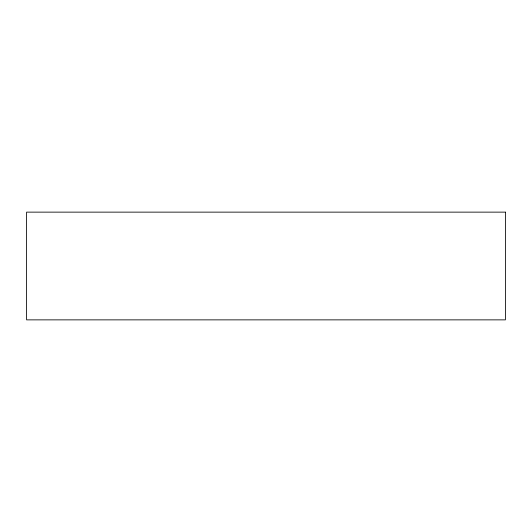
<?xml version="1.0" encoding="UTF-8"?>
<svg xmlns="http://www.w3.org/2000/svg" width="532" height="532" viewBox="0 0 532 532"><rect width="100%" height="100%" fill="white"/><g stroke="black" fill="none" stroke-linecap="round" stroke-linejoin="round"><path stroke-width="0.8" d="M505.4 212.135L26.6 212.135L26.6 319.865L505.4 319.865L505.4 212.135"/></g></svg>
